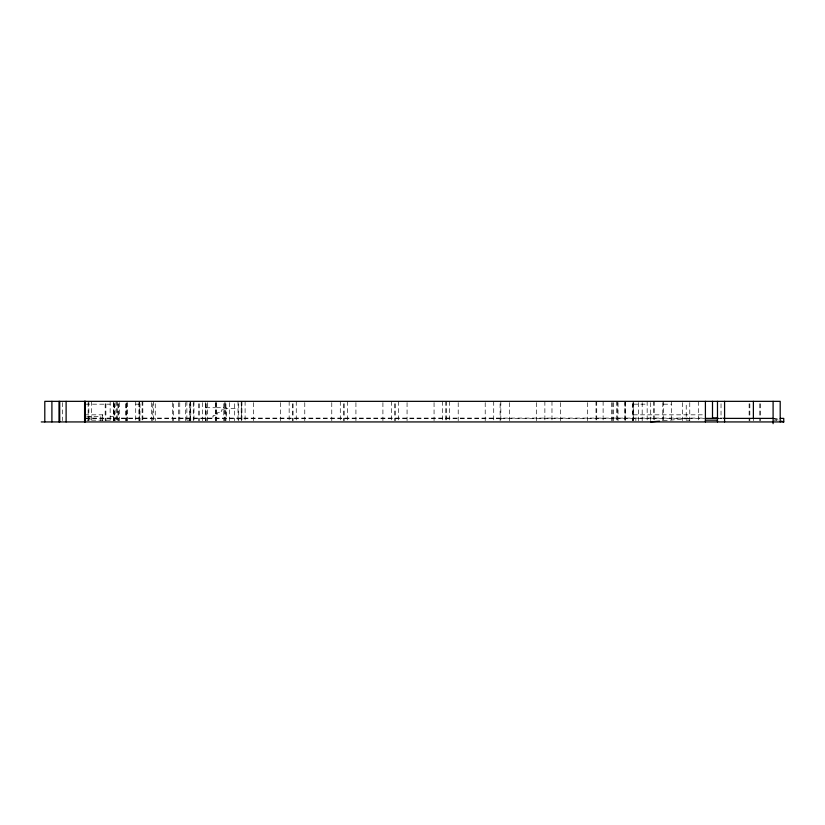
<?xml version="1.0" encoding="UTF-8"?>
<svg xmlns="http://www.w3.org/2000/svg" width="825" height="825" viewBox="0 0 825 825"><rect width="100%" height="100%" fill="white"/><g stroke="black" fill="none" stroke-linecap="round" stroke-linejoin="round"><path stroke-width="0.62" stroke-dasharray="4.12 3.09" d="M663.135 420.802L689.772 418.388M85.295 404.178L110.148 404.178M135.723 404.178L142.828 404.178M633.662 404.178L647.151 404.178M663.496 404.178L671.303 404.178M205.693 407.725L215.634 407.725M216.346 407.725L226.287 407.725L226.236 418.388M223.802 408.437L238.013 408.437M223.802 409.86L221.667 409.86L221.667 411.283L219.543 411.283L219.543 412.706L217.408 412.706L217.408 414.119L215.284 414.119L215.284 415.542L213.149 415.542L213.149 416.965L211.014 416.965L211.014 418.388M84.583 414.831L102.764 414.831L102.764 420.75M633.301 414.831L704.694 414.831M86.749 416.604L100.99 416.604M110.148 416.604L113.345 416.604M85.295 418.089L705.406 418.089M720.029 418.089L723.865 418.089M85.295 418.388L500.115 418.388M500.827 418.388L704.694 418.388M717.482 418.388L724.577 418.388M773.097 418.388L779.491 418.388M86.945 420.162L89.317 420.162M91.678 420.162L113.706 420.162M186.862 420.162L190.42 420.162M689.772 420.162L686.225 420.162L686.225 402.59M773.097 420.162L776.645 420.162L776.645 421.936M774.283 418.78L780.202 420.75M760.485 403.776L760.485 420.75M759.773 403.776L759.773 420.75M753.38 418.388L753.38 420.75M749.832 403.776L749.832 420.75M749.121 403.776L749.121 420.75M721.029 403.776L721.029 418.388M698.301 401.342L698.301 420.75M689.772 402.621L689.772 420.75M682.667 402.621L682.667 420.647M671.303 401.342L671.303 420.75M663.496 401.342L663.496 420.75M662.784 402.621L662.784 420.75M654.256 401.342L654.256 420.348M653.544 401.342L653.544 419.358M650.708 402.621L650.708 420.647M647.151 401.342L647.151 420.75M642.18 402.621L642.18 420.75M638.632 402.621L638.632 420.75M635.858 418.089L635.858 420.657M633.662 401.342L633.662 420.75M633.301 403.776L633.301 420.75M632.95 402.621L632.95 420.75M632.589 403.776L632.589 420.75M625.494 401.342L625.494 420.75M625.133 402.621L625.133 420.647M624.783 401.342L624.783 420.75M618.028 402.621L618.028 420.75M617.317 401.342L617.317 420.75M616.615 401.342L616.615 420.75M613.058 402.621L613.058 420.75M612.985 402.621L612.985 420.75M611.634 402.621L611.634 420.75M603.116 401.342L603.116 420.75M596.722 401.342L596.722 420.75M596.011 401.342L596.011 420.75M587.493 402.621L587.493 420.75M560.495 402.621L560.495 420.75M551.977 401.342L551.977 420.75M544.871 401.342L544.871 420.75M536.343 402.621L536.343 420.75M509.355 402.621L509.355 420.75M500.827 401.342L500.827 420.75M500.115 403.776L500.115 420.75M493.721 401.342L493.721 420.75M485.203 402.621L485.203 420.75M458.205 402.621L458.205 420.75M449.687 401.342L449.687 421.936M446.49 401.342L446.49 421.936M445.778 401.342L445.778 421.936M442.582 401.342L442.582 421.936M434.063 402.621L434.063 420.75M407.065 402.621L407.065 420.75M398.547 401.342L398.547 420.75M395.35 403.776L395.35 420.75M394.639 403.776L394.639 420.75M391.442 401.342L391.442 420.75M382.913 402.621L382.913 420.75M355.926 402.621L355.926 420.75M347.397 401.342L347.397 420.75M344.2 403.776L344.2 420.75M343.489 403.776L343.489 420.75M340.292 401.342L340.292 420.75M331.774 402.621L331.774 420.75M304.776 402.621L304.776 420.75M296.257 401.342L296.257 420.75M293.061 403.776L293.061 420.75M292.349 403.776L292.349 420.75M289.152 401.342L289.152 420.75M280.624 402.621L280.624 420.75M253.636 402.621L253.636 420.75M245.108 401.342L245.108 420.75M241.921 401.342L241.921 420.75M241.56 404.178L241.56 420.668M241.209 401.342L241.209 420.75M238.724 403.776L238.724 420.75M238.013 401.342L238.013 420.75M234.455 403.776L234.455 420.75M229.484 402.621L229.484 420.75M225.937 403.776L225.937 420.75M225.225 402.621L225.225 420.75M224.513 402.621L224.513 420.75M223.802 403.703L223.802 420.75M216.346 402.621L216.346 420.75M215.985 402.621L215.985 420.647M215.634 402.621L215.634 420.75M207.467 402.621L207.467 420.75M206.755 403.776L206.755 420.75M205.693 403.776L205.693 420.75M205.332 402.621L205.332 420.75M202.496 402.621L202.496 420.75M199.299 403.776L199.299 420.75M198.588 403.776L198.588 420.75M193.968 401.342L193.968 420.75M193.256 402.621L193.256 420.75M190.771 403.776L190.771 420.75M190.42 401.342L190.42 420.668M190.059 401.342L190.059 420.75M189.709 403.776L189.709 420.75M186.862 401.342L186.862 420.75M185.45 402.621L185.45 420.75M179.767 402.621L179.767 420.75M178.344 402.621L178.344 420.75M173.374 403.776L173.374 420.75M172.662 402.621L172.662 420.75M155.255 403.776L155.255 420.75M153.481 401.342L153.481 420.75M152.769 403.776L152.769 420.75M151.346 402.621L151.346 420.75M142.828 401.342L142.828 420.75M142.117 401.342L142.117 420.75M139.982 403.776L139.982 420.75M139.631 402.621L139.631 420.75M139.27 401.342L139.27 420.75M138.92 402.621L138.92 420.75M135.723 401.342L135.723 420.75M127.555 402.621L127.555 420.75M126.844 402.621L126.844 420.75M126.493 403.776L126.493 420.75M126.132 403.776L126.132 420.75M125.782 403.776L125.782 420.75M119.388 402.621L119.388 420.75M118.676 403.776L118.676 420.75M117.965 403.776L117.965 420.75M117.253 401.342L117.253 420.75M116.542 401.342L116.542 420.647M115.118 402.621L115.118 420.75M114.417 403.776L114.417 420.75M114.056 403.776L114.056 420.75M113.706 402.59L113.706 420.75M113.345 402.61L113.345 420.874M110.148 401.342L110.148 420.75M105.889 403.776L105.889 420.75M105.177 403.776L105.177 420.75M102.62 414.831L102.62 420.75M100.846 416.604L100.846 420.874M91.678 401.342L91.678 421.565M89.997 416.604L89.997 419.801M88.842 401.404L88.842 420.657M88.131 402.621L88.131 420.657M62.556 402.621L62.556 420.647"/><path stroke-width="1.24" d="M650.708 421.936L659.526 421.132M84.583 401.404L85.295 401.404M712.645 418.089L717.482 418.089M705.406 418.388L718.596 418.388M723.515 418.388L773.097 418.388M780.202 418.388L783.75 418.388L783.75 421.936L41.25 421.936M705.406 420.162L717.482 420.162M781.378 421.152L783.75 421.936M780.202 421.936L780.202 401.342L44.797 401.342L44.797 421.936M773.097 401.342L773.097 423.658M753.38 401.342L753.38 418.388M724.577 401.342L724.577 421.936M717.482 401.342L717.482 421.936M712.501 401.342L712.501 418.388M705.406 401.342L705.406 421.936M85.295 401.342L85.295 421.936M84.583 401.342L84.583 421.936M66.113 401.342L66.113 421.936M59.72 401.342L59.72 421.936M59.008 401.342L59.008 421.936M51.903 401.342L51.903 421.936"/></g></svg>
